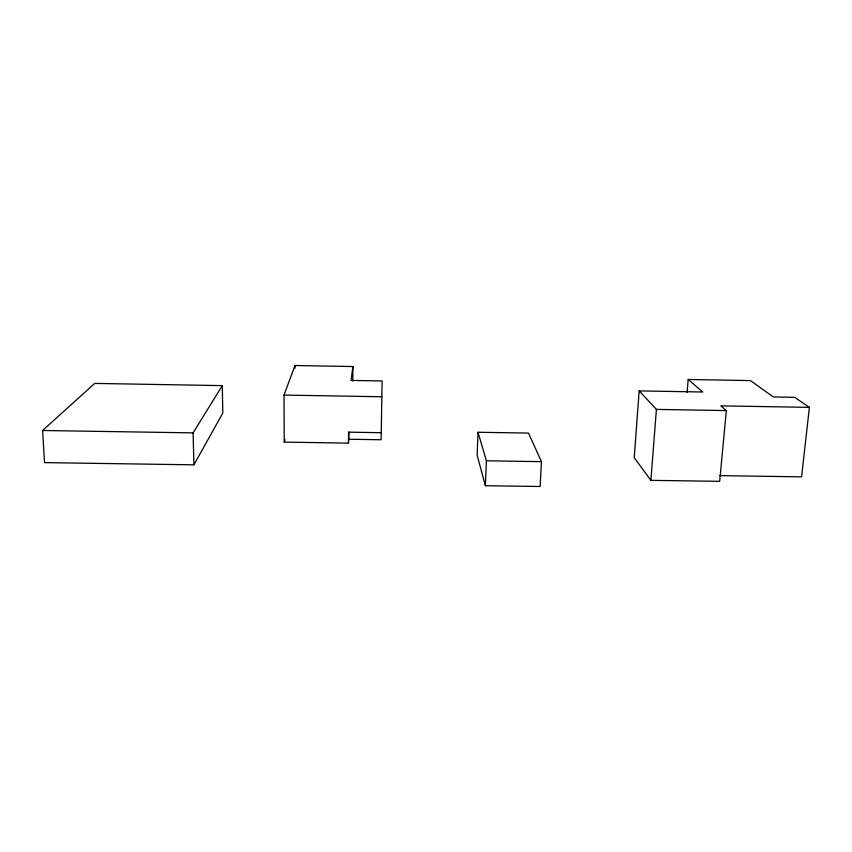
<?xml version="1.0" encoding="UTF-8"?>
<svg xmlns="http://www.w3.org/2000/svg" width="852" height="852" viewBox="0 0 852 852"><rect width="100%" height="100%" fill="white"/><g stroke="black" fill="none" stroke-linecap="round" stroke-linejoin="round"><path stroke-width="1.28" d="M352.781 381.057L352.93 366.552L295.016 365.497L284.004 395.083L284.248 442.124L348.479 443.125L348.585 432.177L381.238 432.699M348.479 443.125L349.011 432.028M478.025 432.262L477.141 455.234L485.384 485.715L540.115 486.503L541.435 461.646L528.474 433.072L478.025 432.262L486.396 460.815L485.384 485.715M687.095 392.484L688.192 379.47L702.762 392.005L639.16 390.898L634.218 457.641L650.864 480.347L719.684 481.337L726.341 410.579L720.813 405.861L809.4 407.362L801.583 476.843L719.642 475.64M650.864 480.347L656.423 409.407L639.16 390.898M352.93 366.552L351.045 380.418L382.101 380.972L381.121 439.749L348.937 439.249M284.248 442.124L285.026 439.664M193.915 464.83L222.798 413.071L222.287 385.626L94.721 383.411L42.6 430.494L44.517 462.615L193.915 464.83L193.095 432.88L222.287 385.626M486.396 460.815L541.435 461.646M284.004 395.083L381.845 396.755M656.423 409.407L726.341 410.579M42.6 430.494L193.095 432.88M688.192 379.47L750.452 380.588L773.297 396.947L794.618 397.32L809.4 407.362M295.016 365.497L295.026 368.149"/></g></svg>
